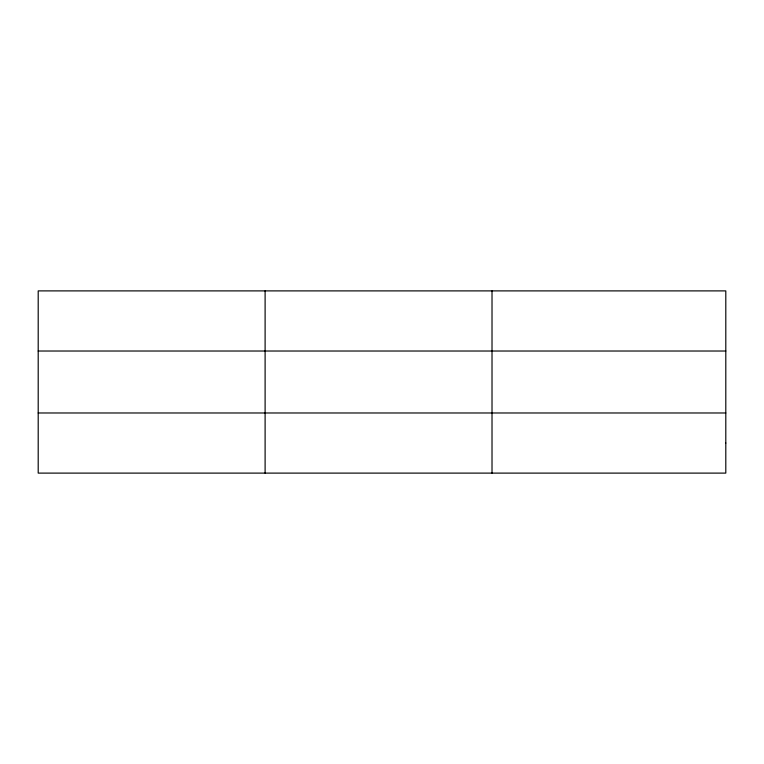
<?xml version="1.0" encoding="UTF-8"?>
<svg xmlns="http://www.w3.org/2000/svg" width="764" height="764" viewBox="0 0 764 764"><rect width="100%" height="100%" fill="white"/><g stroke="black" fill="none" stroke-linecap="round" stroke-linejoin="round"><path stroke-width="1.15" d="M265.108 290.893L265.108 473.107M492.016 290.893L492.016 473.107M38.2 351.02L725.8 351.02M38.2 412.98L725.8 412.98M725.8 443.044L725.8 473.107L38.2 473.107L38.2 290.893L725.8 290.893L725.8 443.044"/></g></svg>
